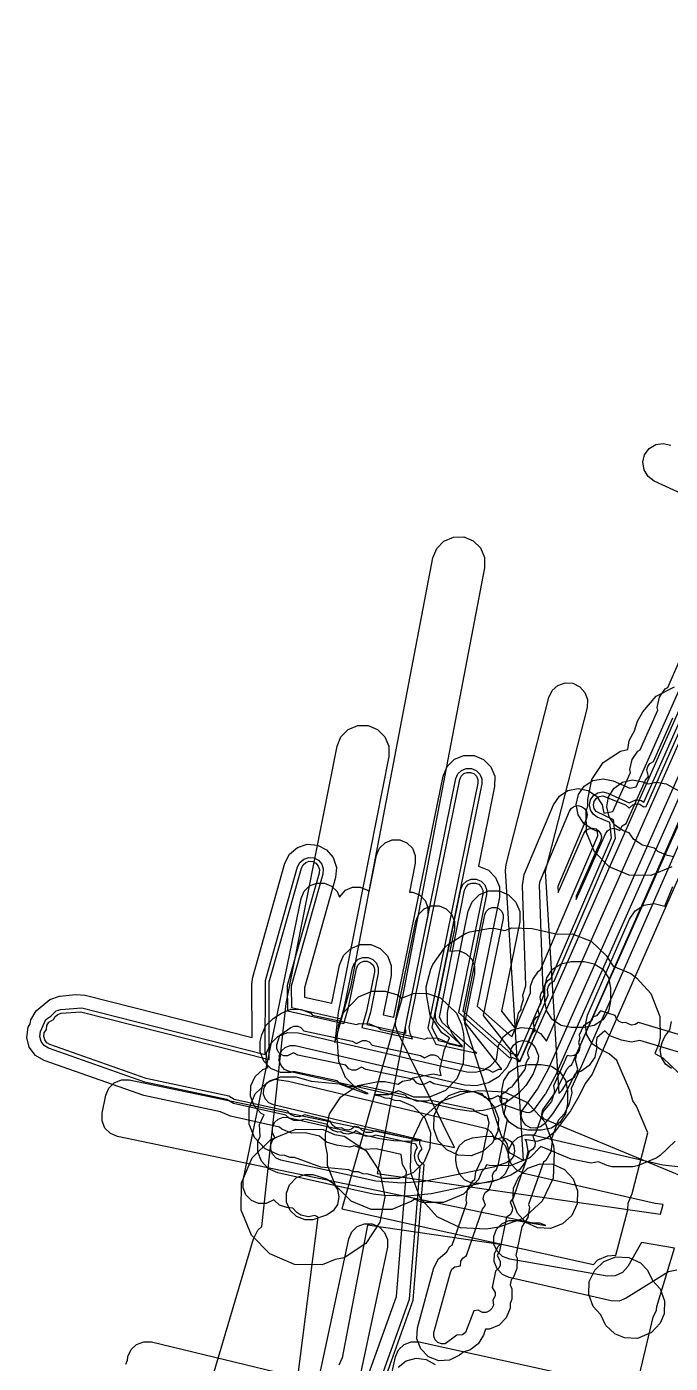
# Model space of a CAD drawing. Header units: metres. Extents: x 3158 to 3711, y 9867 to 11440.
# Drawn here: x 3343.3 to 3392.2, y 10848.9 to 10950.5 of the extents above; entities that cross this region are included whole.
import ezdxf

# ---------------------------------------------------------------- set-up
doc = ezdxf.new("R2010")
doc.units = ezdxf.units.M
doc.layers.add('AI_GREENING_EXCLUSIONS', color=1, linetype='Continuous')
doc.layers.add('AI_GREENING_LAWN', color=82, linetype='Continuous')

msp = doc.modelspace()

# ---------------------------------------------------------------- linework, layer by layer
at = {"layer": 'AI_GREENING_EXCLUSIONS'}
for points in [[(3503.51, 11137.44), (3438.19, 10990.62), (3426.71, 10964.51), (3405.97, 10918.16), (3385.34, 10871.29), (3385.12, 10870.98), (3384.93, 10870.85), (3384.06, 10869.1), (3383.24, 10867.87), (3382.63, 10867.11), (3382.33, 10866.87), (3381.95, 10866.76), (3381.56, 10866.8), (3381.22, 10866.99), (3380.98, 10867.29), (3380.87, 10867.67), (3380.91, 10868.06), (3382.1, 10869.73), (3382.94, 10871.29), (3463.24, 11052.02), (3463.24, 11052.02), (3512.84, 11163.37)], [(3406.88, 10917.76), (3386.25, 10870.88), (3385.74, 10870.2), (3385.2, 10869.1), (3384.6, 10868.08), (3383.4, 10866.47), (3382.79, 10865.98), (3382.04, 10865.76), (3381.15, 10865.91), (3381.24, 10865.77), (3381.36, 10865), (3381.19, 10864.24), (3380.73, 10863.61), (3380.07, 10863.19), (3378.99, 10862.83), (3374.01, 10861.77), (3372.23, 10861.6), (3370.44, 10861.65), (3369.6, 10861.76), (3362.37, 10863.37), (3361.66, 10863.69), (3361.12, 10864.25), (3360.84, 10864.98), (3360.85, 10865.76), (3361.02, 10866.13), (3360.98, 10867.05), (3361.29, 10867.76), (3361.32, 10867.79), (3361.09, 10867.89), (3360.56, 10868.47), (3360.29, 10869.2), (3360.32, 10869.98), (3360.64, 10870.69), (3361.21, 10871.22), (3361.62, 10871.37), (3361.48, 10871.72), (3361.51, 10872.5), (3361.82, 10873.21), (3362.39, 10873.75), (3363.12, 10874.03), (3363.9, 10874.01), (3375.59, 10871.31), (3376.72, 10871.06), (3376.72, 10871.06), (3377.38, 10871.03), (3377.99, 10871.18), (3378.54, 10871.5), (3378.99, 10871.99), (3379.13, 10873.05), (3379.51, 10873.73), (3380.12, 10874.22), (3380.87, 10874.43), (3381.65, 10874.34), (3382.33, 10873.96), (3382.78, 10873.39), (3462.33, 11052.43)], [(3399.01, 10912.27), (3390.98, 10915.95), (3390.51, 10916.29), (3390.2, 10916.79), (3390.11, 10917.37), (3390.24, 10917.94), (3390.59, 10918.41), (3391.09, 10918.72), (3391.66, 10918.81), (3392.23, 10918.67)], [(3356.78, 10845.76), (3360.51, 10858.36), (3360.84, 10859.01), (3361.14, 10859.29), (3363, 10876.24), (3366.87, 10895.79), (3367.16, 10896.51), (3367.72, 10897.07), (3368.44, 10897.37), (3369.22, 10897.37), (3369.94, 10897.07), (3370.49, 10896.52), (3370.79, 10895.8), (3370.79, 10895.02), (3366.94, 10875.55), (3366.69, 10873.27), (3367.93, 10877.61), (3374.15, 10910.11), (3374.44, 10910.83), (3374.99, 10911.39), (3375.71, 10911.69), (3376.49, 10911.7), (3377.21, 10911.41), (3377.77, 10910.86), (3378.07, 10910.14), (3378.08, 10909.36), (3371.84, 10876.77), (3367.24, 10860.63), (3386.36, 10856.41), (3386.7, 10856.76), (3387.42, 10857.07), (3388.06, 10857.11), (3388.97, 10860.57), (3389, 10861.07), (3389.29, 10861.81), (3390.5, 10866.41), (3389.63, 10868.44), (3389.35, 10868.85), (3389.12, 10869.62), (3388.14, 10871.9), (3387.56, 10872.43), (3386.89, 10872.74), (3386.27, 10873.19), (3385.86, 10873.85), (3385.74, 10874.6), (3385.9, 10875.35), (3389.09, 10882.64), (3389.53, 10883.29), (3390.19, 10883.71), (3390.96, 10883.84), (3391.77, 10883.65), (3392.39, 10885.14)], [(3400.88, 10870.13), (3389.88, 10873.42), (3389.26, 10873.3), (3388.49, 10873.46), (3387.61, 10873.79), (3387.23, 10874.16), (3386.62, 10873.63), (3386.55, 10873.29), (3386.62, 10872.93), (3386.47, 10872.17), (3386.04, 10871.52), (3385.39, 10871.08), (3385.24, 10871.05), (3384.67, 10869.79), (3384.7, 10869.46), (3384.48, 10868.55), (3384.14, 10867.87), (3383.67, 10867.36), (3383.17, 10865.97), (3383.23, 10865.75), (3383.12, 10864.98), (3382.73, 10864.31), (3382.57, 10864.19), (3381.43, 10860.98), (3381.49, 10860.76), (3381.38, 10859.99), (3380.91, 10859.26), (3380.46, 10857.1), (3380.55, 10856.9), (3380.54, 10856.11), (3380.24, 10855.4), (3380.1, 10855.25), (3380.02, 10854.86), (3380.15, 10854.56), (3380.16, 10853.78), (3380.02, 10853.44), (3380.02, 10853.08), (3379.73, 10852.36), (3379.18, 10851.8), (3378.46, 10851.5), (3378.14, 10851.5), (3377.99, 10851.04), (3377.59, 10850.37), (3376.97, 10849.9), (3376.49, 10849.78), (3376.17, 10849.51), (3375.42, 10849.14), (3374.59, 10849.09), (3373.81, 10849.4), (3373.23, 10849.99), (3372.93, 10850.77), (3372.98, 10851.6), (3374.23, 10856.15), (3374.58, 10856.85), (3375.22, 10857.38), (3375.45, 10857.77), (3375.61, 10857.89), (3376.74, 10861.1), (3376.68, 10861.32), (3376.79, 10862.09), (3377.18, 10862.76), (3377.35, 10862.88), (3377.41, 10863.45), (3377.88, 10864.42), (3378.44, 10867.18), (3378.28, 10867.72), (3378.09, 10867.73), (3377.37, 10868.03), (3377.23, 10868.18), (3373.9, 10868.89), (3373.69, 10868.81), (3372.91, 10868.82), (3372.19, 10869.12), (3372.05, 10869.27), (3368.73, 10869.98), (3368.52, 10869.9), (3367.74, 10869.91), (3367.02, 10870.21), (3366.88, 10870.36), (3363.55, 10871.07), (3363.34, 10870.99), (3362.56, 10871), (3361.84, 10871.3), (3361.3, 10871.86), (3361.01, 10872.58), (3361.02, 10873.36), (3361.14, 10873.85), (3361.45, 10874.57), (3362.01, 10875.11), (3362.64, 10875.52), (3363.36, 10875.81), (3364.14, 10875.8), (3364.86, 10875.5), (3365, 10875.35), (3368.34, 10874.64), (3368.55, 10874.72), (3369.33, 10874.71), (3370.05, 10874.4), (3370.19, 10874.26), (3373.53, 10873.54), (3373.74, 10873.63), (3374.52, 10873.62), (3375.24, 10873.31), (3375.38, 10873.17), (3376.41, 10872.95), (3375.65, 10873.91), (3375.27, 10874.68), (3375.26, 10875.55), (3376.83, 10883.25), (3377.14, 10883.97), (3377.69, 10884.52), (3378.41, 10884.81), (3379.19, 10884.81), (3379.91, 10884.51), (3380.46, 10883.95), (3380.76, 10883.23), (3380.75, 10882.45), (3379.37, 10875.66), (3380.43, 10874.31), (3380.54, 10874.52), (3380.5, 10874.74), (3380.67, 10875.51), (3380.87, 10875.79), (3380.85, 10875.99), (3381.04, 10876.54), (3381, 10876.87), (3381.21, 10877.59), (3380.95, 10885.2), (3381.1, 10886.04), (3383.33, 10891.35), (3383.77, 10892), (3384.42, 10892.43), (3385.19, 10892.58), (3385.95, 10892.42), (3386.6, 10891.99), (3387.03, 10891.34), (3387.15, 10890.71), (3387.83, 10890.84), (3389.16, 10893.8), (3389.12, 10894.02), (3389.29, 10894.79), (3389.73, 10895.42), (3389.91, 10895.53), (3391.25, 10898.53), (3391.21, 10898.75), (3391.38, 10899.52), (3391.82, 10900.15), (3392, 10900.26), (3393.34, 10903.26)], [(3368.32, 10845.43), (3371.38, 10853.98), (3372.14, 10863.47), (3371.84, 10864.02), (3371.75, 10864.77), (3369.85, 10865.2), (3368.91, 10865.16), (3368.2, 10865.43), (3367.8, 10865.32), (3366.82, 10865.47), (3366.07, 10865.7), (3365.52, 10866.16), (3364.43, 10866.41), (3363.39, 10866.38), (3362.67, 10866.69), (3362.5, 10866.84), (3358.76, 10867.67), (3358.01, 10868.02), (3352.18, 10869.25), (3344.6, 10871.9), (3343.93, 10872.29), (3343.47, 10872.92), (3343.27, 10873.67), (3343.38, 10874.45), (3343.54, 10874.71), (3343.58, 10875.01), (3343.98, 10875.68), (3345.02, 10876.56), (3345.76, 10876.79), (3347.01, 10876.93), (3347.71, 10876.88), (3360.4, 10873.65), (3360.38, 10877.7), (3360.46, 10878.25), (3362.9, 10886.9), (3363.26, 10887.59), (3363.85, 10888.1), (3364.59, 10888.34), (3365.37, 10888.28), (3366.07, 10887.92), (3366.57, 10887.33), (3366.81, 10886.59), (3366.75, 10885.81), (3364.38, 10877.43), (3364.39, 10876.73), (3366.47, 10876.27), (3367.06, 10879.16), (3367.36, 10879.88), (3367.92, 10880.43), (3368.64, 10880.73), (3369.42, 10880.72), (3370.14, 10880.42), (3370.69, 10879.86), (3370.99, 10879.14), (3370.98, 10878.36), (3370.38, 10875.39), (3371.18, 10875.2), (3374.92, 10893.53), (3375.23, 10894.25), (3375.78, 10894.8), (3376.5, 10895.09), (3377.28, 10895.09), (3378, 10894.78), (3378.55, 10894.23), (3378.85, 10893.51), (3378.84, 10892.73), (3377.61, 10886.68), (3378.37, 10886.37), (3378.92, 10885.82), (3379.21, 10885.1), (3379.21, 10884.32), (3377.52, 10876.04), (3380.15, 10873.71), (3381.58, 10877.05), (3381.58, 10877.56), (3381.75, 10878.07), (3382.19, 10878.71), (3382.33, 10878.8), (3386.7, 10888.99), (3386.66, 10889.31), (3386.26, 10889.49), (3385.62, 10889.93), (3385.19, 10890.59), (3385.05, 10891.36), (3385.22, 10892.12), (3385.66, 10892.76), (3386.32, 10893.18), (3387.09, 10893.32), (3387.85, 10893.16), (3389.13, 10892.6), (3389.6, 10892.7), (3393.15, 10900.7)], [(3389.03, 10844.5), (3390.9, 10852.41), (3391.14, 10852.94), (3391.17, 10853.22), (3392.53, 10857.64), (3390, 10858.09), (3388.96, 10856.26), (3388.56, 10855.8), (3388.01, 10855.54), (3387.4, 10855.52), (3380, 10856.81), (3379.45, 10857.02), (3379.03, 10857.42), (3378.79, 10857.96), (3378.78, 10858.54), (3378.99, 10859.09), (3379.39, 10859.51), (3379.93, 10859.75), (3380.51, 10859.76), (3382.74, 10859.38), (3382.29, 10859.55), (3381.77, 10859.55), (3350.17, 10866.13), (3349.63, 10866.36), (3349.22, 10866.78), (3349, 10867.32), (3349, 10867.9), (3349.29, 10869.27), (3349.52, 10869.81), (3349.93, 10870.22), (3350.48, 10870.44), (3351.06, 10870.44), (3375.78, 10865.29), (3371.45, 10874.08), (3371.31, 10874.55), (3371.33, 10875.04), (3372.85, 10882.49), (3373.07, 10883.03), (3373.49, 10883.44), (3374.03, 10883.66), (3374.62, 10883.66), (3375.16, 10883.43), (3375.57, 10883.02), (3375.79, 10882.48), (3375.79, 10881.89), (3375.44, 10880.21), (3376.15, 10880.26), (3376.69, 10880.03), (3377.1, 10879.62), (3377.32, 10879.07), (3377.32, 10878.49), (3376.56, 10874.76), (3379.36, 10866.13), (3379.78, 10865.61), (3379.93, 10864.94), (3381.03, 10864.3), (3379.68, 10886.35), (3379.73, 10886.81), (3382.96, 10899.49), (3383.21, 10900.02), (3383.65, 10900.41), (3384.2, 10900.61), (3384.79, 10900.58), (3385.31, 10900.32), (3385.7, 10899.89), (3385.9, 10899.34), (3385.87, 10898.75), (3382.69, 10886.29), (3383.72, 10869.4), (3383.99, 10869.66), (3384.4, 10870.33), (3384.91, 10870.65), (3385.17, 10871.25), (3384.99, 10871.94), (3385.12, 10872.51), (3395.48, 10895.79)], [(3369.01, 10844.39), (3372.36, 10853.77), (3373.18, 10863.83), (3372.98, 10863.98), (3372.79, 10864.33), (3372.74, 10864.71), (3372.85, 10865.09), (3372.97, 10865.24), (3372.86, 10865.55), (3369.8, 10866.24), (3369.51, 10866.14), (3369.02, 10866.16), (3368.3, 10866.57), (3368.11, 10866.42), (3367.73, 10866.32), (3367.34, 10866.37), (3367.15, 10866.48), (3366.92, 10866.46), (3366.55, 10866.58), (3366.25, 10866.83), (3366.14, 10867.05), (3364.38, 10867.45), (3364.08, 10867.34), (3363.59, 10867.36), (3363.23, 10867.52), (3362.96, 10867.76), (3358.98, 10868.64), (3358.49, 10868.94), (3352.26, 10870.26), (3344.94, 10872.84), (3344.6, 10873.04), (3344.37, 10873.35), (3344.27, 10873.73), (3344.33, 10874.11), (3344.72, 10875.02), (3345.11, 10875.27), (3345.5, 10875.68), (3345.87, 10875.8), (3347.46, 10875.91), (3361.4, 10872.37), (3361.42, 10877.98), (3363.86, 10886.62), (3364.04, 10886.97), (3364.34, 10887.22), (3364.71, 10887.34), (3365.1, 10887.31), (3365.45, 10887.14), (3365.7, 10886.84), (3365.82, 10886.47), (3365.79, 10886.08), (3363.38, 10877.57), (3363.39, 10875.93), (3367.18, 10875.08), (3367.44, 10876.02), (3368.04, 10878.96), (3368.19, 10879.32), (3368.47, 10879.6), (3368.83, 10879.74), (3369.22, 10879.74), (3369.58, 10879.59), (3369.86, 10879.31), (3370, 10878.95), (3370, 10878.56), (3369.4, 10875.59), (3369.13, 10874.64), (3372.1, 10873.98), (3372.06, 10874.48), (3375.9, 10893.33), (3376.05, 10893.69), (3376.33, 10893.96), (3376.69, 10894.11), (3377.08, 10894.11), (3377.44, 10893.96), (3377.72, 10893.68), (3377.86, 10893.32), (3377.86, 10892.93), (3374.08, 10874.42), (3374.58, 10873.42), (3376.41, 10873.01), (3374.67, 10874.56), (3374.45, 10874.83), (3374.34, 10875.16), (3374.35, 10875.51), (3376.27, 10884.92), (3376.42, 10885.28), (3376.7, 10885.55), (3377.06, 10885.7), (3377.45, 10885.7), (3377.81, 10885.55), (3378.09, 10885.27), (3378.23, 10884.91), (3378.23, 10884.52), (3376.43, 10875.67), (3380.07, 10872.44), (3380.26, 10872.44), (3380.62, 10872.28), (3382.6, 10876.89), (3382.56, 10877.37), (3382.66, 10877.67), (3382.89, 10877.99), (3383.15, 10878.16), (3387.72, 10888.84), (3387.59, 10890), (3386.65, 10890.41), (3386.33, 10890.63), (3386.12, 10890.96), (3386.05, 10891.34), (3386.14, 10891.72), (3386.36, 10892.04), (3386.69, 10892.25), (3387.07, 10892.32), (3387.45, 10892.24), (3389.08, 10891.5), (3389.59, 10891.71), (3389.98, 10891.66), (3390.19, 10891.55), (3394.09, 10900.33)], [(3369.24, 10844.13), (3372.66, 10853.7), (3373.49, 10863.99), (3373.21, 10864.18), (3373.08, 10864.42), (3373.04, 10864.69), (3373.12, 10864.95), (3373.34, 10865.2), (3373.15, 10865.55), (3373.15, 10865.8), (3369.8, 10866.56), (3369.45, 10866.43), (3369.07, 10866.45), (3368.74, 10866.61), (3368.52, 10866.84), (3368.21, 10866.89), (3367.97, 10866.69), (3367.71, 10866.62), (3367.44, 10866.66), (3367.21, 10866.79), (3366.96, 10866.76), (3366.7, 10866.84), (3366.49, 10867.02), (3366.35, 10867.31), (3364.38, 10867.77), (3364.02, 10867.64), (3363.65, 10867.66), (3363.32, 10867.82), (3363.1, 10868.05), (3359.04, 10868.94), (3358.63, 10869.21), (3352.36, 10870.54), (3345.04, 10873.12), (3344.8, 10873.26), (3344.64, 10873.48), (3344.57, 10873.74), (3344.61, 10874.01), (3344.78, 10874.27), (3344.81, 10874.58), (3344.95, 10874.82), (3345.31, 10875.02), (3345.43, 10875.25), (3345.64, 10875.42), (3345.9, 10875.5), (3347.39, 10875.62), (3361.7, 10871.98), (3361.71, 10877.9), (3364.15, 10886.54), (3364.28, 10886.79), (3364.48, 10886.96), (3364.74, 10887.05), (3365.02, 10887.03), (3365.26, 10886.9), (3365.44, 10886.69), (3365.52, 10886.43), (3365.5, 10886.16), (3363.08, 10877.61), (3363.09, 10875.69), (3367.39, 10874.73), (3367.73, 10875.95), (3368.34, 10878.9), (3368.44, 10879.15), (3368.64, 10879.35), (3368.89, 10879.45), (3369.16, 10879.45), (3369.41, 10879.34), (3369.61, 10879.15), (3369.71, 10878.89), (3369.71, 10878.62), (3369.1, 10875.65), (3368.76, 10874.42), (3372.61, 10873.56), (3372.41, 10873.97), (3372.35, 10874.42), (3376.2, 10893.27), (3376.3, 10893.52), (3376.5, 10893.71), (3376.75, 10893.81), (3377.02, 10893.81), (3377.27, 10893.71), (3377.47, 10893.51), (3377.57, 10893.26), (3377.57, 10892.99), (3373.77, 10874.37), (3374.37, 10873.16), (3377.48, 10872.47), (3374.87, 10874.78), (3374.64, 10875.2), (3376.56, 10884.86), (3376.67, 10885.11), (3376.86, 10885.3), (3377.12, 10885.4), (3377.39, 10885.4), (3377.64, 10885.3), (3377.83, 10885.1), (3377.94, 10884.85), (3377.94, 10884.58), (3376.1, 10875.56), (3379.95, 10872.15), (3380.2, 10872.15), (3380.45, 10872.04), (3380.65, 10871.81), (3380.81, 10871.95), (3382.92, 10876.88), (3382.86, 10877.31), (3382.94, 10877.55), (3383.09, 10877.78), (3383.38, 10877.94), (3388.03, 10888.8), (3387.87, 10890.21), (3386.55, 10890.84), (3386.4, 10891.07), (3386.35, 10891.34), (3386.41, 10891.6), (3386.57, 10891.83), (3386.8, 10891.98), (3387.06, 10892.02), (3388.79, 10891.33), (3389.08, 10891.08), (3389.35, 10891.34), (3389.61, 10891.41), (3389.88, 10891.38), (3390.15, 10891.2), (3390.37, 10891.22), (3394.37, 10900.23)], [(3392.31, 10886.64), (3390.72, 10885.98), (3389.06, 10885.99), (3387.55, 10886.64), (3386.43, 10887.78), (3385.82, 10889.23), (3385.81, 10890.89), (3385.93, 10891.23), (3385.93, 10891.74), (3386.24, 10893.27), (3387.1, 10894.57), (3388.4, 10895.43), (3388.4, 10895.43), (3388.97, 10895.55), (3389.07, 10896.24), (3389.48, 10896.97), (3389.71, 10897.7), (3390.1, 10898.4), (3391.12, 10899.59), (3392.51, 10900.3)], [(3401.78, 10871.21), (3389.77, 10874.81), (3389.53, 10874.65), (3389.26, 10874.6), (3388.8, 10874.79), (3388.57, 10874.78), (3388.32, 10874.88), (3388.12, 10875.07), (3388.01, 10875.34), (3386.89, 10875.68), (3386.6, 10875.31), (3386.34, 10875.22), (3386.2, 10874.92), (3385.61, 10874.55), (3385.28, 10873.83), (3385.32, 10873.64), (3385.21, 10873.29), (3385.32, 10872.93), (3385.27, 10872.66), (3385.12, 10872.44), (3384.89, 10872.29), (3384.62, 10872.23), (3384.36, 10872.28), (3383.33, 10869.98), (3383.4, 10869.55), (3383.17, 10868.79), (3382.53, 10868.03), (3381.98, 10866.45), (3381.76, 10866.16), (3381.93, 10865.68), (3381.9, 10865.41), (3381.76, 10865.17), (3381.47, 10864.99), (3380.24, 10861.46), (3380.02, 10861.16), (3380.19, 10860.68), (3380.16, 10860.41), (3380.02, 10860.18), (3379.74, 10860), (3379.21, 10857.42), (3379.04, 10857.1), (3379.27, 10856.65), (3379.27, 10856.37), (3379.17, 10856.12), (3378.9, 10855.9), (3378.65, 10854.66), (3378.88, 10854.29), (3378.88, 10854.02), (3378.7, 10853.69), (3378.75, 10853.33), (3378.64, 10853.07), (3378.45, 10852.88), (3378.2, 10852.77), (3377.93, 10852.77), (3377.6, 10852.94), (3377.26, 10852.9), (3376.62, 10851.23), (3376.4, 10851.07), (3375.97, 10851.03), (3375.09, 10850.39), (3374.8, 10850.38), (3374.53, 10850.48), (3374.32, 10850.69), (3374.22, 10850.96), (3374.23, 10851.25), (3375.48, 10855.81), (3375.6, 10856.06), (3375.81, 10856.23), (3376.26, 10856.31), (3376.28, 10856.67), (3376.42, 10856.9), (3376.7, 10857.09), (3377.93, 10860.62), (3378.15, 10860.91), (3377.98, 10861.39), (3378.02, 10861.66), (3378.16, 10861.9), (3378.44, 10862.08), (3378.71, 10862.85), (3378.69, 10863.19), (3378.79, 10863.44), (3378.98, 10863.63), (3379.14, 10864.07), (3379.82, 10867.42), (3379.64, 10867.63), (3379.56, 10867.9), (3379.7, 10868.37), (3379.68, 10868.6), (3379.83, 10868.96), (3379.4, 10869.05), (3379.08, 10869.23), (3378.63, 10868.99), (3378.36, 10869), (3378.1, 10869.1), (3377.89, 10869.37), (3374.23, 10870.14), (3373.91, 10870.32), (3373.45, 10870.08), (3373.18, 10870.09), (3372.93, 10870.19), (3372.71, 10870.46), (3369.05, 10871.23), (3368.73, 10871.41), (3368.28, 10871.17), (3368.01, 10871.18), (3367.75, 10871.28), (3367.54, 10871.55), (3363.88, 10872.32), (3363.56, 10872.5), (3363.1, 10872.26), (3362.83, 10872.27), (3362.58, 10872.37), (3362.39, 10872.57), (3362.29, 10872.82), (3362.29, 10873.1), (3362.29, 10873.1), (3362.52, 10873.83), (3363.35, 10874.43), (3363.6, 10874.53), (3363.87, 10874.53), (3364.12, 10874.42), (3364.34, 10874.16), (3368.01, 10873.39), (3368.34, 10873.21), (3368.79, 10873.44), (3369.06, 10873.44), (3369.31, 10873.33), (3369.53, 10873.07), (3373.2, 10872.3), (3373.52, 10872.12), (3373.98, 10872.35), (3374.25, 10872.35), (3374.5, 10872.24), (3374.72, 10871.98), (3378.39, 10871.2), (3378.71, 10871.02), (3379.17, 10871.26), (3379.4, 10871.25), (3376.67, 10874.71), (3376.54, 10874.98), (3376.53, 10875.29), (3378.11, 10882.99), (3378.21, 10883.24), (3378.41, 10883.44), (3378.66, 10883.54), (3378.93, 10883.54), (3379.19, 10883.43), (3379.38, 10883.24), (3379.48, 10882.98), (3379.48, 10882.71), (3377.97, 10875.32), (3380.75, 10871.81), (3381.69, 10873.95), (3381.93, 10874.22), (3381.8, 10874.71), (3381.86, 10874.98), (3382.02, 10875.2), (3382.26, 10875.35), (3382.14, 10875.82), (3382.38, 10876.26), (3382.3, 10876.76), (3382.37, 10877.02), (3382.53, 10877.21), (3382.25, 10885.25), (3382.3, 10885.54), (3384.53, 10890.85), (3384.68, 10891.08), (3384.91, 10891.23), (3385.18, 10891.28), (3385.45, 10891.22), (3385.67, 10891.07), (3385.82, 10890.84), (3385.88, 10890.58), (3385.82, 10890.31), (3383.65, 10885.14), (3383.67, 10884.69), (3385.62, 10889.15), (3385.78, 10889.38), (3386.01, 10889.52), (3386.28, 10889.57), (3386.55, 10889.51), (3386.77, 10889.35), (3386.92, 10889.12), (3386.96, 10888.85), (3386.9, 10888.58), (3385.04, 10884.41), (3385.04, 10884.14), (3387.26, 10889.14), (3387.42, 10889.37), (3387.65, 10889.51), (3387.92, 10889.56), (3388.35, 10889.38), (3388.54, 10889.75), (3388.84, 10889.91), (3390.31, 10893.22), (3390.55, 10893.5), (3390.42, 10893.99), (3390.48, 10894.26), (3390.63, 10894.48), (3390.93, 10894.64), (3392.4, 10897.96)], [(3392.47, 10887.39), (3391.98, 10887.49), (3391.26, 10887.8), (3390.99, 10888.05), (3390.08, 10888.28), (3389.42, 10888.7), (3389.06, 10889.21), (3388.65, 10889.37), (3387.99, 10889.79), (3387.55, 10890.43), (3387.38, 10891.19), (3387.51, 10891.96), (3387.93, 10892.62), (3388.57, 10893.06), (3389.33, 10893.23), (3390.1, 10893.1), (3390.51, 10892.94), (3391.12, 10893.07), (3391.89, 10892.94), (3392.89, 10892.39)], [(3363.87, 10847.84), (3365.44, 10860.01), (3365.17, 10860.12), (3364.7, 10860.04), (3364.12, 10860.16), (3363.81, 10860.35), (3363.51, 10860.68), (3363.05, 10860.74), (3362.5, 10860.93), (3362.07, 10861.32), (3361.47, 10861.05), (3360.88, 10861.05), (3360.35, 10861.28), (3359.93, 10861.7), (3359.72, 10862.24), (3359.72, 10862.83), (3364.14, 10884.23), (3364.36, 10884.77), (3364.78, 10885.18), (3365.32, 10885.4), (3365.91, 10885.4), (3366.45, 10885.17), (3366.86, 10884.76), (3367.04, 10884.32), (3367.5, 10884.86), (3368.05, 10885.08), (3368.63, 10885.08), (3369.17, 10884.85), (3369.3, 10884.72), (3369.87, 10887.51), (3370.1, 10888.05), (3370.51, 10888.46), (3371.05, 10888.68), (3371.64, 10888.68), (3372.18, 10888.45), (3372.59, 10888.04), (3372.81, 10887.5), (3372.81, 10886.91), (3372.36, 10884.71), (3372.6, 10884.71), (3373.13, 10884.49), (3373.55, 10884.07), (3373.77, 10883.53), (3373.76, 10882.94), (3372.17, 10875.13), (3369.92, 10863.33), (3391.45, 10860.24), (3391.66, 10860.97), (3391.04, 10861.05), (3381.06, 10863.33), (3380.53, 10863.57), (3380.12, 10864), (3379.91, 10864.54), (3379.93, 10865.13), (3380.17, 10865.66), (3380.6, 10866.07), (3381.14, 10866.27), (3381.73, 10866.26), (3391.63, 10863.99), (3392.76, 10863.86)], [(3392.56, 10865.78), (3391.44, 10864.69), (3391.13, 10864.48), (3389.71, 10863.91), (3389.35, 10863.84), (3387.78, 10863.84), (3387.4, 10863.92), (3386.73, 10864.21), (3386.18, 10864.1), (3384.65, 10864.42), (3382.35, 10865.38), (3381.51, 10864.52), (3380.03, 10863.91), (3378.44, 10863.92), (3378.23, 10863.98), (3378.1, 10863.7), (3377.88, 10863.48), (3377.61, 10862.88), (3376.47, 10861.75), (3374.95, 10861.13), (3373.36, 10861.13), (3372.74, 10861.38), (3372.56, 10861.22), (3371.04, 10860.6), (3369.46, 10860.6), (3367.94, 10861.22), (3366.75, 10862.4), (3366.13, 10863.93), (3366.13, 10864.77), (3365.98, 10865.52), (3365.98, 10866.32), (3366.28, 10867.85), (3366.28, 10867.85), (3367.15, 10869.15), (3368.45, 10870.02), (3369.98, 10870.32), (3370.5, 10870.32), (3371.51, 10870.11), (3371.84, 10870.34), (3372.42, 10870.45), (3372.63, 10870.59), (3374.16, 10870.89), (3374.77, 10870.77), (3374.69, 10871.23), (3375.02, 10872.76), (3375.41, 10873.64), (3374.84, 10874.02), (3373.95, 10875.35), (3373.66, 10876.92), (3373.65, 10877.5), (3374, 10878.86), (3374.15, 10879.21), (3375.06, 10880.49), (3375.33, 10880.74), (3376.63, 10881.56), (3376.97, 10881.69), (3378.52, 10881.96), (3378.9, 10881.95), (3379.62, 10881.79), (3380.14, 10881.99), (3381.7, 10881.94), (3383.62, 10881.51), (3384.73, 10881.53), (3386.19, 10880.97), (3387.32, 10879.89), (3387.85, 10879.07), (3389.19, 10878.52), (3389.64, 10878.19), (3390.73, 10877), (3391.41, 10875.26), (3391.42, 10873.65), (3391.31, 10873.1), (3391.02, 10872.45), (3391.64, 10872.11), (3392.79, 10871.01)], [(3392.3, 10871.3), (3391.83, 10871.64), (3391.52, 10872.14), (3391.43, 10872.72), (3391.57, 10873.29), (3391.78, 10873.74), (3392.17, 10874.25), (3392.29, 10874.88)], [(3350.8, 10848.83), (3350.94, 10849.13), (3350.95, 10849.41), (3351.2, 10849.94), (3351.63, 10850.34), (3352.18, 10850.54), (3352.76, 10850.52), (3365.43, 10847.46), (3367.75, 10858.35), (3367.98, 10858.88), (3368.4, 10859.29), (3368.95, 10859.51), (3369.53, 10859.5), (3370.07, 10859.27), (3370.48, 10858.85), (3370.7, 10858.31), (3370.69, 10857.72), (3368.34, 10846.7)], [(3392.7, 10855.98), (3392.05, 10855.86), (3388.85, 10853.84), (3388.3, 10853.63), (3387.71, 10853.65), (3379.96, 10855.42), (3379.43, 10855.66), (3379.03, 10856.09), (3378.82, 10856.64), (3378.84, 10857.22), (3379.08, 10857.75), (3379.27, 10857.93), (3369.17, 10859.4), (3367.25, 10849.32), (3367.01, 10848.76)], [(3370.86, 10847.33), (3371.31, 10849.38), (3371.54, 10849.92), (3371.97, 10850.33), (3372.51, 10850.54), (3373.1, 10850.53), (3399.02, 10844.8)], [(3371.51, 10848.61), (3372.12, 10849.09), (3372.87, 10849.3), (3373.65, 10849.2), (3374.33, 10848.82)]]:
    msp.add_lwpolyline(points, dxfattribs=at)
for points in [[(3387.07, 10878.84), (3387.5, 10878.19), (3387.65, 10877.43), (3387.65, 10876.43), (3387.5, 10875.66), (3387.07, 10875.01), (3386.42, 10874.58), (3385.65, 10874.43), (3384.65, 10874.43), (3383.89, 10874.58), (3383.24, 10875.01), (3382.81, 10875.66), (3382.65, 10876.43), (3382.65, 10877.43), (3382.81, 10878.19), (3383.24, 10878.84), (3383.89, 10879.27), (3384.65, 10879.43), (3385.65, 10879.43), (3386.42, 10879.27), (3387.07, 10878.84)], [(3363.75, 10870.66), (3364.89, 10870.33), (3367.02, 10870.14), (3369.04, 10869.4), (3369.24, 10869.4), (3368.32, 10869.8), (3367.51, 10870.61), (3366.99, 10871.84), (3366.87, 10873.66), (3367, 10874.66), (3367.33, 10875.54), (3368.5, 10876.76), (3369.53, 10877.17), (3370.52, 10877.19), (3371.47, 10876.89), (3371.76, 10876.66), (3372.67, 10877), (3373.67, 10877.03), (3374.72, 10876.68), (3375.94, 10875.52), (3376.33, 10874.66), (3376.48, 10873.94), (3376.52, 10873.23), (3376.44, 10871.68), (3375.97, 10870.52), (3375.12, 10869.64), (3373.89, 10869.12), (3372.7, 10869.12), (3371.53, 10869.6), (3370.74, 10869.29), (3369.65, 10869.29), (3370.11, 10869.23), (3370.5, 10869.07), (3370.84, 10869.06), (3371.23, 10868.9), (3371.64, 10868.88), (3372.65, 10868.45), (3373.53, 10867.55), (3373.96, 10866.44), (3373.93, 10865.25), (3373.48, 10864.22), (3372.67, 10863.41), (3371.57, 10862.94), (3370.37, 10862.94), (3369.23, 10863.27), (3368.83, 10863.29), (3368.5, 10863.44), (3368.1, 10863.45), (3367.76, 10863.6), (3365.64, 10863.8), (3363.62, 10864.54), (3363.3, 10864.54), (3362.89, 10864.7), (3362.49, 10864.72), (3361.4, 10865.21), (3360.59, 10866.06), (3360.18, 10867.07), (3360.18, 10868.28), (3360.64, 10869.39), (3361.54, 10870.25), (3362.56, 10870.66), (3363.75, 10870.66)], [(3380.04, 10872.36), (3380.08, 10872.74), (3380.27, 10873.08), (3380.58, 10873.33), (3380.95, 10873.43), (3381.34, 10873.39), (3381.68, 10873.2), (3381.92, 10872.89), (3382.17, 10872.26), (3382.14, 10871.87), (3381.78, 10870.9), (3381.21, 10870), (3380.69, 10869.44), (3379.73, 10868.72), (3378.83, 10868.32), (3377.98, 10868.11), (3377.08, 10868.04), (3375.88, 10868.22), (3363.23, 10871.08), (3362.88, 10871.24), (3362.61, 10871.53), (3362.47, 10871.89), (3362.48, 10872.28), (3362.64, 10872.64), (3362.92, 10872.91), (3363.29, 10873.05), (3363.68, 10873.04), (3376.55, 10870.07), (3377.47, 10870.02), (3378.39, 10870.24), (3379.19, 10870.73), (3379.83, 10871.42), (3380.12, 10872.06), (3380.04, 10872.36)], [(3383.81, 10871.04), (3384.24, 10870.39), (3384.39, 10869.62), (3384.39, 10868.62), (3384.24, 10867.86), (3383.81, 10867.21), (3383.16, 10866.78), (3382.39, 10866.62), (3381.39, 10866.62), (3380.63, 10866.78), (3379.98, 10867.21), (3379.55, 10867.86), (3379.39, 10868.62), (3379.39, 10869.62), (3379.55, 10870.39), (3379.98, 10871.04), (3380.63, 10871.47), (3381.39, 10871.62), (3382.39, 10871.62), (3383.16, 10871.47), (3383.81, 10871.04)], [(3362.13, 10866.03), (3361.95, 10866.44), (3361.96, 10866.83), (3362.11, 10867.19), (3362.39, 10867.46), (3362.76, 10867.6), (3363.15, 10867.59), (3370.12, 10865.99), (3371.19, 10865.82), (3372.35, 10865.79), (3373.28, 10865.87), (3362.03, 10868.54), (3361.68, 10868.7), (3361.41, 10868.99), (3361.27, 10869.36), (3361.29, 10869.75), (3361.45, 10870.1), (3361.74, 10870.37), (3362.1, 10870.5), (3363.17, 10870.33), (3378.03, 10866.8), (3378.13, 10866.76), (3378.23, 10866.73), (3378.3, 10866.68), (3378.38, 10866.64), (3378.46, 10866.56), (3378.54, 10866.5), (3378.59, 10866.42), (3378.65, 10866.35), (3378.69, 10866.25), (3378.74, 10866.16), (3378.76, 10866.07), (3378.79, 10865.99), (3378.78, 10865.91), (3379.4, 10866.06), (3379.78, 10865.97), (3380.09, 10865.75), (3380.3, 10865.42), (3380.36, 10865.03), (3380.28, 10864.65), (3380.05, 10864.33), (3379.72, 10864.13), (3378.77, 10863.81), (3373.49, 10862.71), (3371.78, 10862.59), (3369.82, 10862.74), (3362.59, 10864.35), (3362.23, 10864.5), (3361.96, 10864.79), (3361.82, 10865.15), (3361.83, 10865.54), (3361.99, 10865.9), (3362.13, 10866.03)], [(3374.48, 10860.03), (3373.17, 10861.47), (3372.51, 10863.31), (3372.44, 10863.81), (3372.53, 10865.76), (3373.37, 10867.52), (3374.81, 10868.83), (3376.65, 10869.49), (3377.63, 10869.64), (3379.58, 10869.54), (3381.34, 10868.71), (3382.65, 10867.26), (3383.31, 10865.42), (3383.38, 10864.92), (3383.29, 10862.97), (3382.45, 10861.21), (3381.01, 10859.9), (3379.17, 10859.24), (3378.19, 10859.1), (3376.24, 10859.19), (3374.48, 10860.03)], [(3377.26, 10869.55), (3378.14, 10869.14), (3378.79, 10868.44), (3379.13, 10867.52), (3379.09, 10866.54), (3378.68, 10865.66), (3377.98, 10865.01), (3377.06, 10864.67), (3376.08, 10864.71), (3375.2, 10865.12), (3374.55, 10865.81), (3374.21, 10866.73), (3374.25, 10867.72), (3374.66, 10868.6), (3375.36, 10869.25), (3376.27, 10869.59), (3377.26, 10869.55)], [(3366.68, 10866.3), (3367.41, 10866.16), (3369.04, 10865.07), (3370.12, 10863.45), (3370.5, 10861.54), (3370.12, 10859.63), (3369.04, 10858), (3367.41, 10856.92), (3366.71, 10856.78), (3365.72, 10856.38), (3363.64, 10856.4), (3361.75, 10857.21), (3360.35, 10858.64), (3359.57, 10860.55), (3359.59, 10862.62), (3360.4, 10864.51), (3361.83, 10865.91), (3363.74, 10866.69), (3365.81, 10866.67), (3366.68, 10866.3)], [(3375.9, 10864.33), (3375.93, 10864.91), (3376.18, 10865.44), (3376.61, 10865.83), (3377.16, 10866.03), (3378.14, 10866.17), (3378.73, 10866.14), (3379.26, 10865.89), (3379.65, 10865.46), (3379.85, 10864.91), (3379.92, 10864.41), (3379.89, 10863.82), (3379.64, 10863.29), (3379.21, 10862.9), (3378.66, 10862.7), (3377.68, 10862.56), (3377.09, 10862.59), (3376.56, 10862.84), (3376.17, 10863.27), (3375.98, 10863.82), (3375.9, 10864.33)], [(3383.28, 10864.03), (3384.16, 10863.62), (3384.81, 10862.92), (3385.15, 10862), (3385.11, 10861.02), (3384.7, 10860.14), (3384, 10859.49), (3383.09, 10859.15), (3382.1, 10859.19), (3381.22, 10859.6), (3380.57, 10860.3), (3380.23, 10861.21), (3380.27, 10862.2), (3380.68, 10863.08), (3381.38, 10863.73), (3382.3, 10864.07), (3383.28, 10864.03)], [(3366.56, 10862.6), (3366.89, 10862.11), (3367, 10861.54), (3366.89, 10860.96), (3366.56, 10860.48), (3366.07, 10860.15), (3365.02, 10859.81), (3364.43, 10859.81), (3363.79, 10860.06), (3363.31, 10860.52), (3363.03, 10861.14), (3363.01, 10861.83), (3363.25, 10862.47), (3363.79, 10863.01), (3364.43, 10863.26), (3365.02, 10863.26), (3366.07, 10862.92), (3366.56, 10862.6)], [(3387.15, 10856.64), (3388.07, 10856.98), (3389.05, 10856.94), (3389.93, 10856.53), (3390.47, 10855.99), (3390.85, 10855.19), (3391.42, 10854.57), (3391.76, 10853.65), (3391.73, 10852.66), (3391.42, 10851.94), (3390.78, 10851.24), (3389.7, 10850.79), (3388.71, 10850.83), (3387.99, 10851.14), (3387.29, 10851.78), (3386.92, 10852.58), (3386.34, 10853.21), (3386, 10854.13), (3386.04, 10855.11), (3386.45, 10855.99), (3387.15, 10856.64)]]:
    msp.add_lwpolyline(points, close=True, dxfattribs=at)
at = {"layer": 'AI_GREENING_LAWN'}
for points in [[(3536.54, 11215.08), (3383.58, 10871.02), (3383.57, 10870.98), (3382.7, 10869.38), (3382.66, 10869.32), (3381.8, 10868.14), (3381.64, 10868), (3381.44, 10867.94), (3381.24, 10867.97), (3379.59, 10868.51), (3379.43, 10868.6), (3379.31, 10868.74), (3379.26, 10868.92), (3379.26, 10869.1), (3379.34, 10869.27), (3379.47, 10869.4), (3379.78, 10869.61), (3379.81, 10869.63), (3379.83, 10869.66), (3379.94, 10869.8), (3380.09, 10869.89), (3380.17, 10869.92), (3380.2, 10869.95), (3381.14, 10871.2), (3381.18, 10871.32), (3381.24, 10871.7), (3381.24, 10871.7), (3381.34, 10871.94), (3381.45, 10872.07), (3381.47, 10872.11), (3381.46, 10872.15), (3381.4, 10872.32), (3381.37, 10872.5), (3381.42, 10872.69), (3496.11, 11131.46)], [(3398.91, 10860.69), (3382.74, 10867.4), (3382.59, 10867.49), (3382.48, 10867.64), (3382.43, 10867.81), (3382.45, 10867.99), (3382.52, 10868.15), (3383.43, 10869.42), (3383.45, 10869.46), (3384.34, 10871.26), (3384.53, 10871.47), (3384.67, 10871.55), (3384.7, 10871.58), (3384.72, 10871.61), (3405.1, 10917.92)]]:
    msp.add_lwpolyline(points, dxfattribs=at)

doc.saveas('drawing.dxf')
